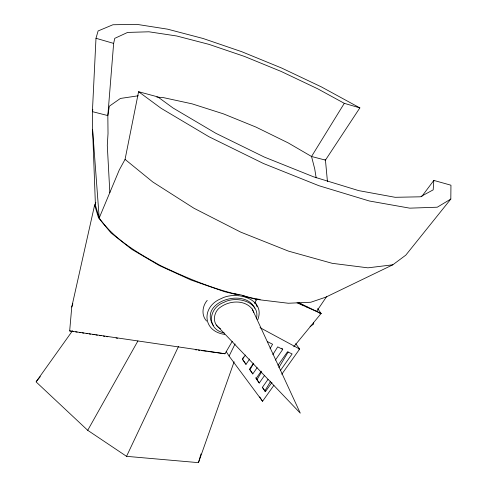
<?xml version="1.0" encoding="UTF-8"?>
<svg xmlns="http://www.w3.org/2000/svg" width="487" height="487" viewBox="0 0 487 487"><rect width="100%" height="100%" fill="white"/><g stroke="black" fill="none" stroke-linecap="round" stroke-linejoin="round"><path stroke-width="0.73" d="M242.605 295.712L259.638 299.797L288.292 303.249L310.791 302.25L325.803 297.155L392.82 264.8L405.787 255.158L450.816 199.061L450.95 185.212L433.82 180.415L421.614 196.718M327.453 181.7L325.45 160.12L359.856 107.889L321.371 86.893L281.638 68.04L241.692 51.683L203.103 38.497L167.534 29.159L136.798 24.35L112.923 24.752L98.106 30.955L95.988 38.284L92.402 111.639L92.609 129.67L95.428 205.228L99.214 217.987C114.433 239.683 137.949 252.978 160.588 265.634C185.833 277.553 211.742 288.651 239.05 294.86M433.82 180.415L433.187 189.863L420.342 196.809L395.134 197.302L358.657 190.612L313.658 176.848L264.368 157.082L215.869 133.304L173.068 108.023L157.831 96.907L138.588 91.708L125.062 159.383L119.291 169.926L99.208 217.975L92.609 129.67M359.856 107.889L344.297 103.329L317.676 88.792L281.206 71.467L244.523 56.455L209.16 44.42L176.72 35.989L148.919 31.795L127.612 32.422L114.762 38.345L113.641 43.398L107.834 115.583L108.023 133.578L107.286 145.333L109.843 192.682M73.415 331.489L69.671 330.917L71.759 307.029L94.63 205.021L95.842 202.434M92.828 109.526L92.402 111.639L107.834 115.583L109.332 106.209L120.411 98.447L138.259 95.787M256.424 318.821C260.648 301.575 236.268 295.536 224.069 302.293C208.393 307.723 206.129 329.23 224.154 332.925M257.818 319.612C265.817 298.525 236.037 290.636 221.445 298.501C201.241 306.341 202.129 331.361 224.677 334.392M72.526 330.722L36.05 381.863L87.715 430.307L126.541 456.331L198.465 462.65L200.997 453.914M71.759 307.029L72.849 303.766M198.465 462.65L234.113 361.786M126.541 456.331L178.51 346.415M273.907 385.302L262.56 401.276L229.097 356.076L235.087 343.938M255.803 300.108L256.393 298.957L260.149 299.408M87.715 430.307L137.912 340.955M207.87 351.437L225 353.763L232.269 341.332M254.458 303.371L256.752 299.444L245.052 296.626M242.824 358.322L243.585 357.02M270.084 348.54L272.592 344.26L267.351 341.588M281.876 348.229L282.728 349.416L275.368 360.106M253.441 363.807L249.983 369.67L252.796 373.925L257.118 367.722M264.484 375.587L259.261 383.013L257.008 379.61L261.604 371.873M271.977 382.386L265.403 391.658L264.885 390.872L270.705 381.163M278.85 367.569L288.158 352.034M344.297 103.329L311.534 156.485L314.724 168.922L316.166 177.84M207.212 300.369C202.282 306.061 201.149 315.369 206.628 321.061M316.629 311.345L326.777 296.346M245.43 355.029L242.441 359.369L245.984 364.349L249.679 359.004M253.617 363.174L249.435 369.201L252.796 373.925M261.227 371.161L256.065 378.527L259.261 383.013M272.842 354.579L277.718 346.866L282.728 349.416M268.008 379.403L262.371 387.39L265.403 391.658M277.98 365.28L287.519 351.766L292.127 353.952L280.299 370.644M281.766 374.241L299.663 349.051L295.67 343.658M36.519 381.284L40.293 376.658M293.746 346.768L321.091 313.512L317.676 308.606M310.085 326.649L313.738 323.94L313.318 322.491M450.816 199.061L437.277 207.206L409.744 208.156L369.256 200.979L318.863 185.693L263.449 163.504L208.947 136.725L161.1 108.297L138.588 91.708M392.82 264.8L367.928 267.838L332.231 263.327L288.45 251.122L240.73 232.129L193.942 208.241L152.79 181.986L125.062 159.383M156.79 97.09L163.455 97.625L192.128 103.859L223.442 113.861L255.931 127.07L288.152 142.88L311.534 156.485L325.45 160.12L324.981 159.791M195.208 349.715L196.699 349.922M198.191 350.123L199.676 350.323M201.168 350.524L206.378 351.237M69.671 330.917L225 353.763M75.655 331.836L77.153 332.061M79.393 332.408L80.891 332.633M82.388 332.864L83.886 333.096M86.126 333.437L87.623 333.668M89.121 333.899L90.612 334.125M92.859 334.472L94.356 334.697M95.848 334.928L97.345 335.159M99.591 335.5L101.083 335.732M103.329 336.073L104.827 336.304M106.318 336.535L107.816 336.761M116.04 338.021L117.537 338.252M298.288 348.826L299.663 349.051L260.034 327.654M234.07 293.667L241.01 294.915L246.879 296.735M319.746 313.263L321.091 313.512L298.519 302.573M235.55 294.337L224.586 291.689L191.093 280.049L159.225 265.5L131.8 249.332L111.079 232.993L98.514 217.841L94.63 205.021M95.988 38.284L113.641 43.398M297.015 302.792L321.091 313.512M306.542 306.816L308.174 307.662M299.006 303.06L300.333 303.754M220.538 328.695C211.589 324.324 213.093 311.43 221.043 306.786C230.162 300.442 244.833 299.712 252.236 309.038L300.284 413.159L216.289 324.993M302.981 305.148L299.207 302.969M254.616 302.403L255.852 303.602L257.13 306.834M213.391 325.535C197.704 302.153 245.071 287.111 254.725 308.234M262.39 387.238L264.885 390.872M255.718 377.735L257.008 379.61M242.441 358.98L245.984 364.349M259.699 396.881L262.56 401.276M226.212 351.602L229.097 356.076M252.236 309.038L253.837 312.569"/></g></svg>
